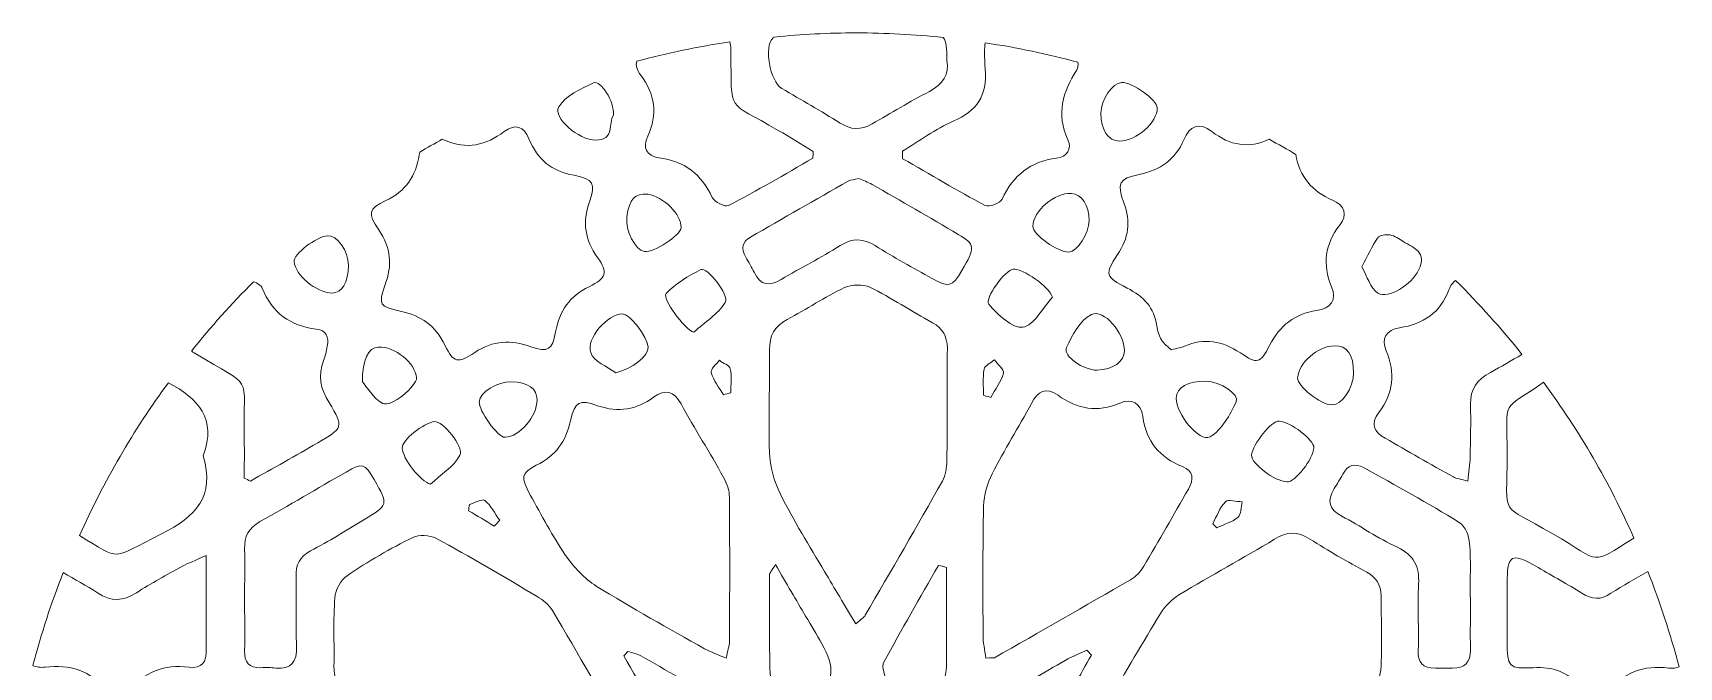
# Model space of a CAD drawing. Header units: millimetres. Extents: x -685 to 442, y -246 to 853.
# Drawn here: x -357.3 to -225.6, y 669.9 to 720.7 of the extents above; entities that cross this region are included whole.
import ezdxf

# ---------------------------------------------------------------- set-up
doc = ezdxf.new("R2010")
doc.units = ezdxf.units.MM
doc.header["$MEASUREMENT"] = 0
doc.layers.add('Layer 1', color=7, linetype='Continuous')

# ---------------------------------------------------------------- blocks, each defined once
blk = doc.blocks.new('block 91')
at = {"layer": 'Layer 1', "lineweight": 0}
for points, knots in [([(-297.41, 716.23), (-295.86, 715.29), (-294.27, 714.43), (-292.75, 713.45), (-291.89, 712.91), (-291.09, 712.87), (-290.19, 713.38), (-288.67, 714.25), (-287.16, 715.18), (-285.6, 715.98), (-284.49, 716.55), (-284.02, 717.38), (-284.2, 718.43), (-284.2, 719.44), (-284.23, 719.98), (-284.49, 720.31), (-286.8, 720.52), (-289.11, 720.67), (-291.45, 720.67), (-293.66, 720.67), (-295.82, 720.56), (-297.99, 720.34), (-298.03, 720.31), (-298.06, 720.31), (-298.1, 720.27), (-298.89, 719.59), (-298.35, 716.81), (-297.41, 716.23)], [0, 0, 0, 0, 1, 1, 1, 2, 2, 2, 3, 3, 3, 4, 4, 4, 5, 5, 5, 6, 6, 6, 7, 7, 7, 8, 8, 8, 9, 9, 9, 9]), ([(-308.72, 717.31), (-307.52, 715.76), (-307.34, 714.14), (-308.14, 712.41), (-308.57, 711.47), (-308.25, 710.82), (-307.24, 710.67), (-305.18, 710.42), (-303.84, 709.34), (-302.97, 707.5), (-302.79, 707.14), (-301.96, 706.7), (-301.67, 706.85), (-299.4, 708.04), (-297.16, 709.34), (-294.92, 710.64), (-294.92, 710.82), (-294.89, 711), (-294.89, 711.18), (-295.82, 711.76), (-296.73, 712.33), (-297.7, 712.87), (-301.93, 715.36), (-301.39, 714.14), (-301.49, 719.04), (-301.49, 719.15), (-301.49, 719.26), (-301.49, 719.37), (-301.49, 719.59), (-301.53, 719.77), (-301.57, 719.95), (-304.09, 719.59), (-306.59, 719.04), (-309.01, 718.4), (-309.11, 718.07), (-309.01, 717.71), (-308.72, 717.31)], [0, 0, 0, 0, 1, 1, 1, 2, 2, 2, 3, 3, 3, 4, 4, 4, 5, 5, 5, 6, 6, 6, 7, 7, 7, 8, 8, 8, 9, 9, 9, 10, 10, 10, 11, 11, 11, 12, 12, 12, 12]), ([(-281.13, 717.78), (-280.98, 715.62), (-281.78, 714.43), (-283.69, 713.6), (-285.1, 712.98), (-286.4, 712.04), (-287.74, 711.21), (-287.74, 711), (-287.74, 710.82), (-287.74, 710.6), (-285.53, 709.34), (-283.37, 708.04), (-281.13, 706.85), (-280.84, 706.7), (-279.93, 707.03), (-279.79, 707.35), (-278.89, 709.27), (-277.52, 710.38), (-275.42, 710.64), (-274.59, 710.75), (-274.19, 711.39), (-274.52, 712.12), (-275.46, 714.17), (-274.95, 715.94), (-273.8, 717.71), (-273.72, 717.82), (-273.69, 718.07), (-273.72, 718.32), (-276.14, 718.97), (-278.6, 719.51), (-281.13, 719.87), (-281.2, 719.48), (-281.2, 718.79), (-281.13, 717.78)], [0, 0, 0, 0, 1, 1, 1, 2, 2, 2, 3, 3, 3, 4, 4, 4, 5, 5, 5, 6, 6, 6, 7, 7, 7, 8, 8, 8, 9, 9, 9, 10, 10, 10, 11, 11, 11, 11]), ([(-310.88, 714.1), (-310.81, 715.18), (-311.89, 716.92), (-312.47, 716.66), (-313.48, 716.19), (-314.71, 715.65), (-315.25, 714.75), (-315.76, 713.88), (-313.66, 712.08), (-312.29, 712.08), (-310.74, 712.04), (-311.32, 713.45), (-310.88, 714.1)], [0, 0, 0, 0, 1, 1, 1, 2, 2, 2, 3, 3, 3, 4, 4, 4, 4]), ([(-270.4, 712.01), (-268.99, 712.04), (-267.37, 713.49), (-267.37, 714.68), (-267.37, 715.29), (-269.39, 716.74), (-270.22, 716.7), (-270.98, 716.66), (-271.85, 715.33), (-271.88, 714.25), (-271.88, 712.91), (-271.3, 712.01), (-270.4, 712.01)], [0, 0, 0, 0, 1, 1, 1, 2, 2, 2, 3, 3, 3, 4, 4, 4, 4]), ([(-329.08, 707.25), (-330.49, 706.6), (-330.56, 706.23), (-329.66, 704.9), (-328.69, 703.46), (-328.54, 702.09), (-329.16, 700.46), (-329.7, 698.91), (-329.59, 698.77), (-327.93, 698.4), (-326.27, 698.04), (-325.11, 697.25), (-324.35, 695.66), (-323.67, 694.26), (-323.34, 694.18), (-321.97, 695.09), (-320.49, 696.06), (-319.08, 696.13), (-317.49, 695.55), (-316.12, 695.09), (-315.76, 695.27), (-315.51, 696.74), (-315.18, 698.44), (-314.39, 699.6), (-312.83, 700.35), (-311.43, 701.04), (-311.28, 701.47), (-312.15, 702.7), (-313.16, 704.11), (-313.38, 705.48), (-312.8, 707.14), (-312.29, 708.62), (-312.47, 708.98), (-314.03, 709.27), (-315.83, 709.59), (-316.95, 710.53), (-317.64, 712.19), (-318.07, 713.2), (-318.72, 713.42), (-319.62, 712.77), (-321.07, 711.68), (-322.62, 711.29), (-324.39, 712.08), (-324.46, 712.12), (-324.5, 712.12), (-324.57, 712.15), (-325.18, 711.83), (-325.8, 711.47), (-326.38, 711.11), (-326.38, 711.03), (-326.41, 710.96), (-326.41, 710.89), (-326.7, 709.19), (-327.5, 708), (-329.08, 707.25)], [0, 0, 0, 0, 1, 1, 1, 2, 2, 2, 3, 3, 3, 4, 4, 4, 5, 5, 5, 6, 6, 6, 7, 7, 7, 8, 8, 8, 9, 9, 9, 10, 10, 10, 11, 11, 11, 12, 12, 12, 13, 13, 13, 14, 14, 14, 15, 15, 15, 16, 16, 16, 17, 17, 17, 18, 18, 18, 18]), ([(-263, 712.77), (-264.05, 713.6), (-264.77, 713.2), (-265.24, 712.12), (-265.92, 710.53), (-267.11, 709.7), (-268.81, 709.34), (-270.44, 708.98), (-270.62, 708.65), (-270.04, 707.06), (-269.5, 705.55), (-269.64, 704.25), (-270.55, 702.92), (-271.59, 701.33), (-271.52, 701.15), (-269.79, 700.25), (-268.45, 699.56), (-267.62, 698.69), (-267.4, 697.21), (-267.37, 696.82), (-267.22, 696.42), (-267.04, 696.1), (-266.83, 695.77), (-266.46, 695.52), (-266.25, 695.3), (-265.74, 695.45), (-265.45, 695.48), (-265.2, 695.59), (-263.61, 696.28), (-262.17, 696.02), (-260.72, 695.05), (-259.39, 694.15), (-259.13, 694.18), (-258.38, 695.66), (-257.55, 697.25), (-256.39, 698.19), (-254.62, 698.44), (-253.46, 698.62), (-252.99, 699.31), (-253.43, 700.35), (-254.15, 702.16), (-253.97, 703.75), (-252.78, 705.26), (-252.13, 706.09), (-252.34, 706.85), (-253.36, 707.28), (-254.98, 708), (-255.99, 709.16), (-256.28, 710.93), (-256.97, 711.36), (-257.69, 711.76), (-258.41, 712.15), (-260.04, 711.39), (-261.55, 711.65), (-263, 712.77)], [0, 0, 0, 0, 1, 1, 1, 2, 2, 2, 3, 3, 3, 4, 4, 4, 5, 5, 5, 6, 6, 6, 7, 7, 7, 8, 8, 8, 9, 9, 9, 10, 10, 10, 11, 11, 11, 12, 12, 12, 13, 13, 13, 14, 14, 14, 15, 15, 15, 16, 16, 16, 17, 17, 17, 18, 18, 18, 18]), ([(-299.62, 701.51), (-299.11, 700.43), (-298.42, 700.35), (-297.45, 700.93), (-295.9, 701.87), (-294.27, 702.66), (-292.75, 703.64), (-291.74, 704.29), (-290.91, 704.21), (-289.94, 703.64), (-288.46, 702.7), (-286.9, 701.87), (-285.39, 701), (-284.02, 700.25), (-283.8, 700.32), (-283, 701.65), (-281.92, 703.49), (-281.92, 703.75), (-283.29, 704.54), (-285.57, 705.91), (-287.88, 707.21), (-290.19, 708.54), (-290.52, 708.72), (-290.91, 708.87), (-291.24, 709.01), (-291.56, 708.94), (-291.85, 708.91), (-292.1, 708.8), (-294.7, 707.32), (-297.31, 705.84), (-299.91, 704.32), (-300.56, 703.96), (-300.7, 703.42), (-300.3, 702.73), (-300.05, 702.3), (-299.83, 701.9), (-299.62, 701.51)], [0, 0, 0, 0, 1, 1, 1, 2, 2, 2, 3, 3, 3, 4, 4, 4, 5, 5, 5, 6, 6, 6, 7, 7, 7, 8, 8, 8, 9, 9, 9, 10, 10, 10, 11, 11, 11, 12, 12, 12, 12]), ([(-308.39, 703.17), (-307.63, 703.06), (-305.5, 704.47), (-305.47, 705.08), (-305.43, 706.13), (-306.87, 707.57), (-308.14, 707.75), (-309.15, 707.86), (-309.62, 707.39), (-309.8, 705.95), (-309.94, 704.83), (-309.15, 703.28), (-308.39, 703.17)], [0, 0, 0, 0, 1, 1, 1, 2, 2, 2, 3, 3, 3, 4, 4, 4, 4]), ([(-274.45, 703.13), (-273.76, 703.17), (-272.82, 704.61), (-272.82, 705.66), (-272.82, 706.85), (-273.43, 707.79), (-274.23, 707.82), (-275.6, 707.89), (-277.3, 706.42), (-277.33, 705.19), (-277.33, 704.54), (-275.31, 703.1), (-274.45, 703.13)], [0, 0, 0, 0, 1, 1, 1, 2, 2, 2, 3, 3, 3, 4, 4, 4, 4]), ([(-332.08, 702.05), (-332.08, 703.24), (-332.98, 704.5), (-333.78, 704.43), (-334.65, 704.36), (-336.49, 702.95), (-336.42, 702.37), (-336.34, 701.26), (-334.68, 699.88), (-333.38, 699.85), (-332.62, 699.81), (-332.08, 700.71), (-332.08, 702.05)], [0, 0, 0, 0, 1, 1, 1, 2, 2, 2, 3, 3, 3, 4, 4, 4, 4]), ([(-249.71, 699.85), (-248.88, 699.31), (-247.04, 700.53), (-246.46, 701.69), (-245.74, 703.1), (-246.82, 703.46), (-247.69, 703.96), (-248.01, 704.18), (-248.37, 704.43), (-248.73, 704.5), (-249.06, 704.54), (-249.6, 704.5), (-249.74, 704.25), (-250.21, 703.56), (-250.54, 702.81), (-251.01, 701.94), (-250.58, 701.18), (-250.32, 700.25), (-249.71, 699.85)], [0, 0, 0, 0, 1, 1, 1, 2, 2, 2, 3, 3, 3, 4, 4, 4, 5, 5, 5, 6, 6, 6, 6]), ([(-340.42, 688.12), (-340.39, 687.07), (-340.42, 686.03), (-340.42, 685.02), (-340.24, 684.95), (-340.1, 684.87), (-339.92, 684.8), (-338.11, 685.81), (-336.31, 686.82), (-334.54, 687.87), (-332.51, 689.02), (-332.44, 689.1), (-333.63, 691.08), (-334.32, 692.2), (-334.54, 693.24), (-334.07, 694.44), (-333.92, 694.8), (-333.85, 695.19), (-333.78, 695.59), (-333.63, 696.31), (-333.85, 696.89), (-334.65, 696.96), (-336.74, 697.21), (-338.18, 698.26), (-338.98, 700.25), (-339.05, 700.43), (-339.38, 700.64), (-339.67, 700.75), (-341.43, 698.98), (-343.1, 697.14), (-344.65, 695.19), (-344.58, 695.16), (-344.5, 695.09), (-344.43, 695.05), (-339.52, 692.09), (-340.53, 693.64), (-340.42, 688.12)], [0, 0, 0, 0, 1, 1, 1, 2, 2, 2, 3, 3, 3, 4, 4, 4, 5, 5, 5, 6, 6, 6, 7, 7, 7, 8, 8, 8, 9, 9, 9, 10, 10, 10, 11, 11, 11, 12, 12, 12, 12]), ([(-304.46, 696.71), (-303.59, 697.5), (-302.51, 698.15), (-301.93, 699.09), (-301.57, 699.7), (-303.37, 701.94), (-303.88, 701.72), (-304.89, 701.22), (-305.9, 700.61), (-306.66, 699.81), (-307.02, 699.42), (-305.21, 696.96), (-304.46, 696.71)], [0, 0, 0, 0, 1, 1, 1, 2, 2, 2, 3, 3, 3, 4, 4, 4, 4]), ([(-278.13, 697.11), (-277.23, 697.25), (-276.54, 698.66), (-275.75, 699.52), (-276.03, 700.35), (-278.09, 701.8), (-278.89, 701.76), (-279.5, 701.72), (-281.23, 699.42), (-280.84, 698.95), (-280.12, 698.08), (-278.92, 697), (-278.13, 697.11)], [0, 0, 0, 0, 1, 1, 1, 2, 2, 2, 3, 3, 3, 4, 4, 4, 4]), ([(-244.04, 700.1), (-244.73, 698.26), (-246.1, 697.36), (-247.98, 697.07), (-249.06, 696.89), (-249.46, 696.2), (-249.06, 695.23), (-248.3, 693.43), (-248.48, 691.84), (-249.64, 690.29), (-250.32, 689.38), (-250.07, 688.73), (-249.13, 688.23), (-247.33, 687.18), (-245.52, 686.14), (-243.68, 685.13), (-243.43, 684.98), (-243.06, 684.95), (-242.52, 684.8), (-242.45, 685.52), (-242.34, 686.14), (-242.34, 686.71), (-242.31, 688.12), (-242.27, 689.53), (-242.31, 690.94), (-242.34, 692.16), (-241.76, 692.92), (-240.72, 693.5), (-239.85, 693.97), (-239.02, 694.44), (-238.19, 694.94), (-239.85, 697.03), (-241.62, 698.98), (-243.5, 700.86), (-243.71, 700.71), (-243.93, 700.43), (-244.04, 700.1)], [0, 0, 0, 0, 1, 1, 1, 2, 2, 2, 3, 3, 3, 4, 4, 4, 5, 5, 5, 6, 6, 6, 7, 7, 7, 8, 8, 8, 9, 9, 9, 10, 10, 10, 11, 11, 11, 12, 12, 12, 12]), ([(-285.35, 697.47), (-287.05, 698.4), (-288.64, 699.45), (-290.37, 700.32), (-290.91, 700.57), (-291.82, 700.53), (-292.39, 700.28), (-293.98, 699.52), (-295.43, 698.55), (-296.98, 697.72), (-297.99, 697.18), (-298.42, 696.46), (-298.39, 695.27), (-298.35, 692.56), (-298.5, 689.82), (-298.39, 687.11), (-298.35, 685.96), (-298.03, 684.77), (-297.52, 683.75), (-296.47, 681.63), (-295.21, 679.61), (-293.98, 677.55), (-293.19, 676.21), (-292.39, 674.88), (-291.49, 673.36), (-291.06, 673.76), (-290.84, 673.87), (-290.73, 674.05), (-288.67, 677.62), (-286.58, 681.19), (-284.56, 684.8), (-284.3, 685.27), (-284.23, 685.88), (-284.2, 686.42), (-284.16, 689.42), (-284.2, 692.41), (-284.16, 695.45), (-284.2, 696.38), (-284.52, 697.03), (-285.35, 697.47)], [0, 0, 0, 0, 1, 1, 1, 2, 2, 2, 3, 3, 3, 4, 4, 4, 5, 5, 5, 6, 6, 6, 7, 7, 7, 8, 8, 8, 9, 9, 9, 10, 10, 10, 11, 11, 11, 12, 12, 12, 13, 13, 13, 13]), ([(-310.7, 693.46), (-309.4, 693.79), (-308.07, 694.76), (-308.1, 695.52), (-308.17, 696.35), (-309.58, 698.19), (-310.16, 698.19), (-311.32, 698.15), (-313.09, 696.24), (-312.69, 695.09), (-312.47, 694.36), (-311.39, 693.97), (-310.7, 693.46)], [0, 0, 0, 0, 1, 1, 1, 2, 2, 2, 3, 3, 3, 4, 4, 4, 4]), ([(-274.63, 695.48), (-274.92, 694.8), (-273.25, 693.64), (-272.17, 693.68), (-270.91, 693.71), (-270, 694.36), (-270, 695.23), (-270, 696.64), (-271.63, 698.62), (-272.64, 698.12), (-273.54, 697.68), (-274.19, 696.49), (-274.63, 695.48)], [0, 0, 0, 0, 1, 1, 1, 2, 2, 2, 3, 3, 3, 4, 4, 4, 4]), ([(-329.34, 691.01), (-328.69, 690.65), (-326.59, 692.41), (-326.63, 693.06), (-326.74, 694.26), (-328.36, 695.59), (-329.7, 695.52), (-330.46, 695.48), (-331, 694.51), (-330.96, 692.74), (-330.64, 692.38), (-330.13, 691.44), (-329.34, 691.01)], [0, 0, 0, 0, 1, 1, 1, 2, 2, 2, 3, 3, 3, 4, 4, 4, 4]), ([(-253.39, 690.9), (-252.6, 690.86), (-251.66, 692.27), (-251.66, 693.46), (-251.66, 694.9), (-252.2, 695.66), (-253.18, 695.63), (-254.55, 695.59), (-256.06, 694.26), (-256.14, 693.06), (-256.17, 692.38), (-254.3, 690.9), (-253.39, 690.9)], [0, 0, 0, 0, 1, 1, 1, 2, 2, 2, 3, 3, 3, 4, 4, 4, 4]), ([(-303.05, 693.5), (-302.87, 692.85), (-302.43, 692.27), (-302.07, 691.69), (-301.89, 691.77), (-301.67, 691.8), (-301.49, 691.87), (-301.49, 692.52), (-301.39, 693.17), (-301.53, 693.79), (-301.6, 694.07), (-302.11, 694.22), (-302.4, 694.47), (-302.65, 694.15), (-303.12, 693.75), (-303.05, 693.5)], [0, 0, 0, 0, 1, 1, 1, 2, 2, 2, 3, 3, 3, 4, 4, 4, 5, 5, 5, 5]), ([(-280.69, 691.48), (-280.33, 692.13), (-279.86, 692.74), (-279.68, 693.43), (-279.61, 693.71), (-280.15, 694.15), (-280.4, 694.51), (-280.69, 694.26), (-281.16, 694.04), (-281.23, 693.75), (-281.34, 693.06), (-281.27, 692.34), (-281.27, 691.66), (-281.09, 691.58), (-280.87, 691.55), (-280.69, 691.48)], [0, 0, 0, 0, 1, 1, 1, 2, 2, 2, 3, 3, 3, 4, 4, 4, 5, 5, 5, 5]), ([(-319.55, 688.3), (-318.39, 688.34), (-316.99, 689.96), (-316.99, 691.3), (-316.99, 692.2), (-317.67, 692.7), (-319.08, 692.74), (-320.16, 692.78), (-321.57, 691.91), (-321.61, 691.15), (-321.68, 690.43), (-320.13, 688.3), (-319.55, 688.3)], [0, 0, 0, 0, 1, 1, 1, 2, 2, 2, 3, 3, 3, 4, 4, 4, 4]), ([(-263.14, 688.34), (-262.2, 688.88), (-261.55, 690.11), (-261.05, 691.15), (-260.76, 691.73), (-262.35, 692.78), (-263.47, 692.78), (-264.91, 692.81), (-265.81, 692.31), (-265.85, 691.44), (-265.89, 690.21), (-264.01, 687.87), (-263.14, 688.34)], [0, 0, 0, 0, 1, 1, 1, 2, 2, 2, 3, 3, 3, 4, 4, 4, 4]), ([(-347.03, 680.58), (-344.29, 681.95), (-342.73, 683.57), (-343.71, 686.82), (-342.59, 689.82), (-344.07, 691.37), (-346.49, 692.67), (-349.27, 688.88), (-351.65, 684.77), (-353.6, 680.43), (-350.17, 678.38), (-351.19, 678.49), (-347.03, 680.58)], [0, 0, 0, 0, 1, 1, 1, 2, 2, 2, 3, 3, 3, 4, 4, 4, 4]), ([(-317.53, 683.68), (-316.63, 682.06), (-315.76, 680.4), (-314.71, 678.85), (-314.06, 677.91), (-313.19, 677.01), (-312.26, 676.39), (-309.4, 674.63), (-306.48, 673), (-303.59, 671.38), (-303.08, 671.09), (-302.51, 670.91), (-301.86, 670.62), (-301.75, 671.23), (-301.6, 671.59), (-301.6, 671.96), (-301.57, 675.82), (-301.57, 679.68), (-301.6, 683.5), (-301.6, 684.04), (-301.78, 684.62), (-302.07, 685.09), (-303.16, 687.07), (-304.38, 688.99), (-305.47, 690.97), (-306.04, 692.02), (-306.73, 692.16), (-307.67, 691.51), (-309.04, 690.5), (-310.45, 690.25), (-312.15, 690.83), (-313.63, 691.37), (-313.95, 691.15), (-314.31, 689.64), (-314.68, 687.94), (-315.51, 686.82), (-317.06, 686.06), (-318.29, 685.45), (-318.29, 685.09), (-317.53, 683.68)], [0, 0, 0, 0, 1, 1, 1, 2, 2, 2, 3, 3, 3, 4, 4, 4, 5, 5, 5, 6, 6, 6, 7, 7, 7, 8, 8, 8, 9, 9, 9, 10, 10, 10, 11, 11, 11, 12, 12, 12, 13, 13, 13, 13]), ([(-281.09, 670.62), (-280.62, 670.66), (-280.51, 670.62), (-280.4, 670.66), (-276.76, 672.71), (-273.15, 674.81), (-269.5, 676.9), (-269.07, 677.15), (-268.7, 677.55), (-268.45, 677.98), (-267.22, 680.04), (-266.07, 682.09), (-264.88, 684.15), (-264.41, 684.95), (-264.48, 685.59), (-265.35, 685.96), (-267.19, 686.68), (-268.27, 687.98), (-268.52, 689.96), (-268.67, 691.04), (-269.43, 691.44), (-270.37, 691.04), (-272.17, 690.25), (-273.76, 690.57), (-275.31, 691.66), (-276.32, 692.38), (-276.9, 691.98), (-277.44, 691.01), (-278.45, 689.1), (-279.61, 687.29), (-280.58, 685.38), (-280.98, 684.62), (-281.23, 683.68), (-281.27, 682.82), (-281.34, 679.35), (-281.31, 675.92), (-281.31, 672.46), (-281.31, 671.88), (-281.16, 671.31), (-281.09, 670.62)], [0, 0, 0, 0, 1, 1, 1, 2, 2, 2, 3, 3, 3, 4, 4, 4, 5, 5, 5, 6, 6, 6, 7, 7, 7, 8, 8, 8, 9, 9, 9, 10, 10, 10, 11, 11, 11, 12, 12, 12, 13, 13, 13, 13]), ([(-239.38, 686.93), (-239.38, 681.7), (-240.07, 683.11), (-235.73, 680.58), (-231.65, 678.2), (-232.84, 678.05), (-229.23, 680.22), (-231.18, 684.66), (-233.6, 688.81), (-236.46, 692.7), (-239.92, 690.29), (-239.38, 691.58), (-239.38, 686.93)], [0, 0, 0, 0, 1, 1, 1, 2, 2, 2, 3, 3, 3, 4, 4, 4, 4]), ([(-327.78, 687.44), (-327.75, 686.61), (-326.34, 684.77), (-325.51, 684.55), (-324.71, 685.31), (-323.67, 685.92), (-323.16, 686.86), (-322.8, 687.54), (-324.57, 689.64), (-325.18, 689.56), (-326.09, 689.46), (-327.82, 688.05), (-327.78, 687.44)], [0, 0, 0, 0, 1, 1, 1, 2, 2, 2, 3, 3, 3, 4, 4, 4, 4]), ([(-257, 684.73), (-256.35, 684.69), (-254.87, 686.57), (-254.84, 687.47), (-254.8, 688.08), (-256.71, 689.56), (-257.62, 689.6), (-258.23, 689.64), (-259.75, 687.76), (-259.82, 686.86), (-259.86, 686.21), (-257.98, 684.77), (-257, 684.73)], [0, 0, 0, 0, 1, 1, 1, 2, 2, 2, 3, 3, 3, 4, 4, 4, 4]), ([(-340.39, 675.46), (-340.39, 675.46), (-340.39, 675.46), (-340.39, 675.46), (-340.39, 674.05), (-340.35, 672.64), (-340.39, 671.2), (-340.42, 670.3), (-340.03, 669.83), (-339.09, 669.86), (-338.69, 669.9), (-338.29, 669.86), (-337.9, 669.83), (-336.63, 669.72), (-336.2, 670.33), (-336.23, 671.56), (-336.31, 673.43), (-336.23, 675.27), (-336.27, 677.15), (-336.31, 678.09), (-335.98, 678.74), (-335.11, 679.21), (-333.67, 679.97), (-332.26, 680.83), (-330.85, 681.7), (-328.87, 682.89), (-328.87, 682.89), (-330.02, 684.91), (-330.78, 686.21), (-330.96, 686.28), (-332.26, 685.52), (-334.57, 684.22), (-336.85, 682.82), (-339.16, 681.55), (-340.06, 681.05), (-340.42, 680.36), (-340.39, 679.35), (-340.35, 678.05), (-340.39, 676.75), (-340.39, 675.46)], [0, 0, 0, 0, 1, 1, 1, 2, 2, 2, 3, 3, 3, 4, 4, 4, 5, 5, 5, 6, 6, 6, 7, 7, 7, 8, 8, 8, 9, 9, 9, 10, 10, 10, 11, 11, 11, 12, 12, 12, 13, 13, 13, 13]), ([(-252.53, 685.34), (-252.74, 684.95), (-252.99, 684.55), (-253.21, 684.19), (-253.83, 683.21), (-253.61, 682.53), (-252.6, 681.99), (-251.12, 681.19), (-249.71, 680.22), (-248.16, 679.5), (-246.82, 678.85), (-246.39, 677.95), (-246.46, 676.54), (-246.57, 674.77), (-246.42, 673.04), (-246.49, 671.27), (-246.53, 670.26), (-246.13, 669.79), (-245.12, 669.83), (-244.65, 669.83), (-244.22, 669.83), (-243.75, 669.83), (-242.78, 669.83), (-242.31, 670.26), (-242.31, 671.27), (-242.34, 672.68), (-242.31, 674.08), (-242.31, 675.53), (-242.31, 675.53), (-242.31, 675.53), (-242.34, 675.53), (-242.34, 676.93), (-242.27, 678.38), (-242.38, 679.79), (-242.41, 680.4), (-242.74, 681.19), (-243.21, 681.48), (-245.7, 683.03), (-248.3, 684.44), (-250.86, 685.88), (-251.55, 686.24), (-252.13, 686.1), (-252.53, 685.34)], [0, 0, 0, 0, 1, 1, 1, 2, 2, 2, 3, 3, 3, 4, 4, 4, 5, 5, 5, 6, 6, 6, 7, 7, 7, 8, 8, 8, 9, 9, 9, 10, 10, 10, 11, 11, 11, 12, 12, 12, 13, 13, 13, 14, 14, 14, 14]), ([(-319.98, 681.66), (-320.38, 682.2), (-320.67, 682.85), (-321.18, 683.25), (-321.36, 683.39), (-321.97, 683.07), (-322.4, 682.92), (-322.44, 682.74), (-322.44, 682.6), (-322.48, 682.42), (-321.79, 682.02), (-321.1, 681.63), (-320.42, 681.19), (-320.24, 681.37), (-320.13, 681.52), (-319.98, 681.66)], [0, 0, 0, 0, 1, 1, 1, 2, 2, 2, 3, 3, 3, 4, 4, 4, 5, 5, 5, 5]), ([(-261.91, 683.14), (-262.38, 682.67), (-262.6, 681.99), (-262.93, 681.37), (-262.82, 681.26), (-262.71, 681.16), (-262.6, 681.05), (-262.02, 681.34), (-261.37, 681.52), (-260.9, 681.91), (-260.65, 682.13), (-260.69, 682.71), (-260.58, 683.14), (-261.01, 683.14), (-261.7, 683.36), (-261.91, 683.14)], [0, 0, 0, 0, 1, 1, 1, 2, 2, 2, 3, 3, 3, 4, 4, 4, 5, 5, 5, 5]), ([(-315.76, 674.45), (-316.05, 674.91), (-316.52, 675.31), (-316.99, 675.56), (-319.66, 677.15), (-322.33, 678.74), (-325.08, 680.22), (-325.58, 680.47), (-326.45, 680.51), (-326.92, 680.29), (-328.72, 679.39), (-330.53, 678.38), (-332.19, 677.22), (-332.7, 676.9), (-333.13, 676.07), (-333.16, 675.46), (-333.31, 673.65), (-333.2, 671.85), (-333.24, 670.01), (-333.27, 669.03), (-332.91, 668.42), (-332.05, 667.95), (-329.3, 666.4), (-326.59, 664.74), (-323.78, 663.22), (-323.05, 662.83), (-322.15, 662.68), (-321.36, 662.68), (-318.03, 662.61), (-314.68, 662.65), (-311.32, 662.68), (-310.7, 662.68), (-310.13, 662.79), (-309.33, 662.9), (-309.44, 663.44), (-309.44, 663.66), (-309.55, 663.84), (-311.68, 667.41), (-313.7, 670.94), (-315.76, 674.45)], [0, 0, 0, 0, 1, 1, 1, 2, 2, 2, 3, 3, 3, 4, 4, 4, 5, 5, 5, 6, 6, 6, 7, 7, 7, 8, 8, 8, 9, 9, 9, 10, 10, 10, 11, 11, 11, 12, 12, 12, 13, 13, 13, 13]), ([(-250.61, 677.51), (-252.16, 678.34), (-253.68, 679.21), (-255.16, 680.15), (-256.17, 680.8), (-257, 680.76), (-257.98, 680.15), (-260.51, 678.63), (-263.07, 677.22), (-265.6, 675.71), (-266.21, 675.35), (-266.75, 674.77), (-267.11, 674.19), (-268.52, 671.88), (-269.9, 669.54), (-271.27, 667.16), (-271.99, 665.89), (-272.68, 664.59), (-273.54, 663.01), (-272.78, 662.86), (-272.35, 662.68), (-271.95, 662.68), (-268.2, 662.65), (-264.48, 662.65), (-260.72, 662.68), (-260.04, 662.68), (-259.24, 662.93), (-258.63, 663.26), (-255.88, 664.77), (-253.18, 666.29), (-250.54, 667.91), (-250.03, 668.24), (-249.53, 669.03), (-249.49, 669.65), (-249.35, 671.63), (-249.46, 673.62), (-249.46, 675.6), (-249.49, 676.5), (-249.85, 677.08), (-250.61, 677.51)], [0, 0, 0, 0, 1, 1, 1, 2, 2, 2, 3, 3, 3, 4, 4, 4, 5, 5, 5, 6, 6, 6, 7, 7, 7, 8, 8, 8, 9, 9, 9, 10, 10, 10, 11, 11, 11, 12, 12, 12, 13, 13, 13, 13]), ([(-356.35, 669.9), (-354.36, 670.15), (-352.7, 669.65), (-351.44, 667.99), (-350.97, 667.34), (-350.25, 667.23), (-349.7, 667.91), (-348.44, 669.54), (-346.82, 670.15), (-344.83, 669.9), (-343.82, 669.75), (-343.42, 670.33), (-343.46, 671.31), (-343.49, 672.68), (-343.46, 674.01), (-343.46, 675.38), (-343.46, 676.43), (-343.46, 677.44), (-343.46, 678.85), (-344.4, 678.41), (-344.9, 678.23), (-345.37, 677.98), (-346.6, 677.3), (-347.86, 676.61), (-349.05, 675.85), (-350.14, 675.17), (-351.04, 675.13), (-352.16, 675.85), (-353.03, 676.43), (-353.97, 676.93), (-354.9, 677.48), (-355.84, 675.06), (-356.67, 672.57), (-357.32, 670.04), (-357.04, 669.9), (-356.71, 669.86), (-356.35, 669.9)], [0, 0, 0, 0, 1, 1, 1, 2, 2, 2, 3, 3, 3, 4, 4, 4, 5, 5, 5, 6, 6, 6, 7, 7, 7, 8, 8, 8, 9, 9, 9, 10, 10, 10, 11, 11, 11, 12, 12, 12, 12]), ([(-233.39, 675.82), (-234.54, 676.54), (-235.73, 677.19), (-236.89, 677.87), (-239.06, 679.14), (-239.38, 678.96), (-239.38, 676.54), (-239.38, 675.02), (-239.38, 673.47), (-239.38, 671.96), (-239.38, 669.93), (-239.27, 669.75), (-237.29, 669.86), (-235.73, 669.93), (-234.51, 669.57), (-233.57, 668.31), (-233.39, 668.09), (-233.17, 667.91), (-232.95, 667.73), (-232.37, 667.26), (-231.76, 667.23), (-231.33, 667.84), (-230.1, 669.5), (-228.47, 670.08), (-226.45, 669.83), (-226.13, 669.79), (-225.84, 669.83), (-225.62, 669.93), (-226.31, 672.53), (-227.14, 675.06), (-228.11, 677.55), (-229.12, 677.01), (-230.1, 676.43), (-231.07, 675.82), (-231.87, 675.24), (-232.59, 675.31), (-233.39, 675.82)], [0, 0, 0, 0, 1, 1, 1, 2, 2, 2, 3, 3, 3, 4, 4, 4, 5, 5, 5, 6, 6, 6, 7, 7, 7, 8, 8, 8, 9, 9, 9, 10, 10, 10, 11, 11, 11, 12, 12, 12, 12]), ([(-295.5, 673.98), (-296.26, 675.27), (-297.02, 676.57), (-297.92, 678.13), (-298.24, 677.58), (-298.39, 677.44), (-298.39, 677.3), (-298.39, 674.66), (-298.42, 671.99), (-298.35, 669.36), (-298.35, 668.46), (-296.19, 666.69), (-295.36, 666.83), (-295.1, 666.87), (-294.85, 667.08), (-294.67, 667.26), (-293.22, 668.78), (-293.12, 669.9), (-294.2, 671.77), (-294.63, 672.53), (-295.07, 673.25), (-295.5, 673.98)], [0, 0, 0, 0, 1, 1, 1, 2, 2, 2, 3, 3, 3, 4, 4, 4, 5, 5, 5, 6, 6, 6, 7, 7, 7, 7]), ([(-284.88, 678.05), (-286.36, 675.46), (-287.84, 672.89), (-289.25, 670.3), (-289.61, 669.65), (-288.39, 667.19), (-287.7, 666.94), (-287.41, 666.83), (-287.05, 666.9), (-286.76, 667.01), (-284.59, 667.84), (-284.2, 668.42), (-284.23, 670.8), (-284.23, 671.67), (-284.23, 672.5), (-284.23, 673.36), (-284.23, 674.88), (-284.23, 676.36), (-284.23, 677.87), (-284.45, 677.95), (-284.67, 678.02), (-284.88, 678.05)], [0, 0, 0, 0, 1, 1, 1, 2, 2, 2, 3, 3, 3, 4, 4, 4, 5, 5, 5, 6, 6, 6, 7, 7, 7, 7]), ([(-302.65, 667.34), (-304.64, 668.53), (-306.66, 669.65), (-308.68, 670.8), (-309.01, 670.98), (-309.37, 671.05), (-309.73, 671.16), (-309.84, 671.05), (-309.94, 670.91), (-310.05, 670.8), (-308.61, 668.31), (-307.2, 665.82), (-305.68, 663.37), (-305.11, 662.43), (-302.18, 662.43), (-301.67, 663.26), (-301.02, 664.27), (-301.6, 666.72), (-302.65, 667.34)], [0, 0, 0, 0, 1, 1, 1, 2, 2, 2, 3, 3, 3, 4, 4, 4, 5, 5, 5, 6, 6, 6, 6]), ([(-278.49, 662.75), (-277.88, 662.79), (-277.12, 663.26), (-276.76, 663.76), (-275.75, 665.24), (-274.88, 666.83), (-274.01, 668.42), (-273.54, 669.25), (-273.11, 670.08), (-272.64, 670.87), (-272.75, 671.02), (-272.89, 671.13), (-273, 671.27), (-273.58, 670.98), (-274.19, 670.76), (-274.73, 670.44), (-276.43, 669.47), (-278.13, 668.46), (-279.83, 667.44), (-281.16, 666.65), (-281.78, 665.1), (-281.23, 663.55), (-280.73, 662.1), (-279.43, 662.68), (-278.49, 662.75)], [0, 0, 0, 0, 1, 1, 1, 2, 2, 2, 3, 3, 3, 4, 4, 4, 5, 5, 5, 6, 6, 6, 7, 7, 7, 8, 8, 8, 8])]:
    blk.add_open_spline(points, degree=3, knots=knots, dxfattribs=at)

msp = doc.modelspace()

# ---------------------------------------------------------------- block references
at = {"layer": 'Layer 1'}
msp.add_blockref('block 91', (0, 0), dxfattribs=at)

doc.saveas('drawing.dxf')
